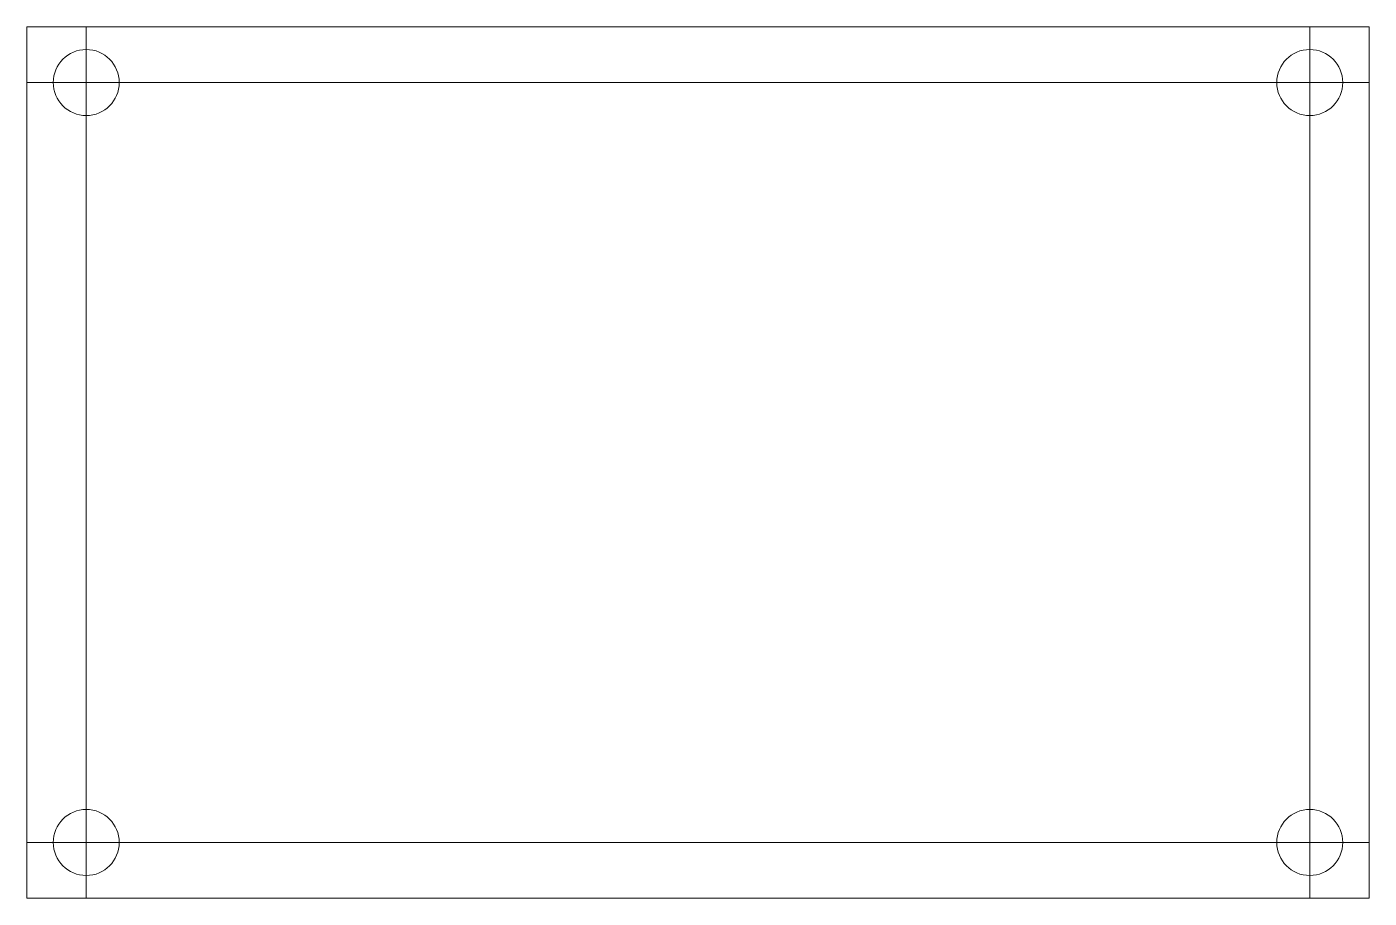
# Model space of a CAD drawing. Header units: inches. Extents: x -0.13 to 2.72, y -0.12 to 1.73.
import ezdxf

# ---------------------------------------------------------------- set-up
doc = ezdxf.new("R2010")
doc.units = ezdxf.units.IN
doc.layers.get('0').update_dxf_attribs({"linetype": 'CONTINUOUS', "lineweight": 0})

msp = doc.modelspace()

# ---------------------------------------------------------------- linework, layer by layer
for p, q in [((2.721, 1.729), (-0.126, 1.729)), ((-0.126, 1.729), (-0.126, -0.118)), ((0, 1.611), (0, 1.729)), ((2.595, 1.611), (2.595, 1.729)), ((2.721, 1.729), (2.721, -0.118)), ((0, 1.611), (-0.126, 1.611)), ((0, 0), (0, 1.611)), ((0, 1.611), (2.595, 1.611)), ((2.595, 0), (2.595, 1.611)), ((2.595, 1.611), (2.721, 1.611)), ((0, 0), (-0.126, 0)), ((0, 0), (2.595, 0)), ((2.595, 0), (0, 0)), ((0, 0), (0, -0.118)), ((2.595, 0), (2.721, 0)), ((2.595, 0), (2.595, -0.118)), ((-0.126, -0.118), (2.721, -0.118))]:
    msp.add_line(p, q)
for centre in [(0, 1.611), (2.595, 1.611), (0, 0), (2.595, 0)]:
    msp.add_circle(centre, 0.07)

doc.saveas('drawing.dxf')
